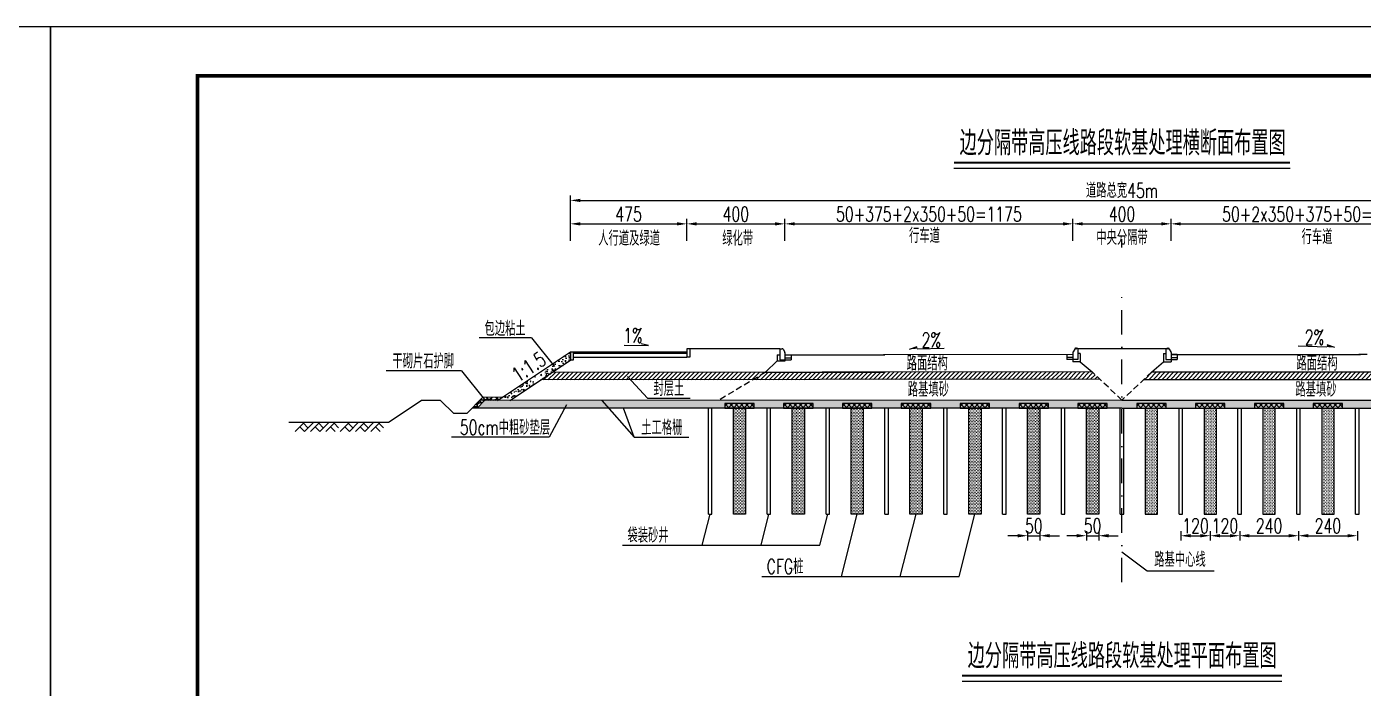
# Model space of a CAD drawing. Extents: x 216 to 3576, y 696 to 993.
# Drawn here: x 1891.2 to 2163.7, y 857.7 to 992.5 of the extents above; entities that cross this region are included whole.
import ezdxf
from ezdxf.enums import TextEntityAlignment as Align

# ---------------------------------------------------------------- set-up
doc = ezdxf.new("R2010")
doc.units = 0
doc.header["$LTSCALE"] = 5
doc.header["$PDMODE"] = 32
doc.header["$PDSIZE"] = 0.3
for name, pattern in [('DASHDOT', [1, 0.5, -0.25, 0, -0.25]), ('DASHED', [19.05, 12.7, -6.35]), ('HIDDEN', [0.375, 0.25, -0.125]), ('RICAD_LTYPE1', [0])]:
    doc.linetypes.add(name, pattern=pattern)
doc.layers.get('0').update_dxf_attribs({"linetype": 'CONTINUOUS'})
doc.layers.get('DEFPOINTS').update_dxf_attribs({"linetype": 'RICAD_LTYPE1'})
for name, color, linetype in [('2', 2, 'HIDDEN'), ('PP-COM', 7, 'CONTINUOUS'), ('YOLLOW', 2, 'CONTINUOUS'), ('图框', 7, 'CONTINUOUS'), ('尺寸标注', 4, 'CONTINUOUS'), ('文字', 7, 'CONTINUOUS'), ('次轮廓', 7, 'CONTINUOUS'), ('结构', 7, 'CONTINUOUS'), ('绿化', 3, 'CONTINUOUS'), ('道路结构', 7, 'CONTINUOUS')]:
    doc.layers.add(name, color=color, linetype=linetype)
doc.layers.add('标注', color=4, linetype='CONTINUOUS', lineweight=15)
doc.styles.get("Standard").update_dxf_attribs({"font": 'simplex1.shx', "width": 0.7, "bigfont": 'hztxt.shx'})
doc.dimstyles.new('比例1：200', dxfattribs={"dimtxt": 3, "dimasz": 2, "dimexe": 1, "dimexo": 1, "dimgap": 0.5, "dimtad": 1, "dimlfac": 20, "dimzin": 13, "dimdsep": 46, "dimtxsty": 'Standard', "dimcen": -0.09, "dimclrd": 256, "dimclre": 256, "dimclrt": 7, "dimaunit": 1, "dimadec": 0, "dimazin": 0, "dimtfac": 0.0005, "dimtix": 1, "dimtmove": 2, "dimatfit": 3, "dimfxl": 0, "dimtolj": 1, "dimtzin": 13, "dimarcsym": 0})
pattern_1 = [(0, (837.52273, 290.15606), (0.15625, 0.3125), [0, -0.3125])]
pattern_2 = [(0, (429.02226, 299.05916), (0.15625, 0.3125), [0, -0.3125])]

# ---------------------------------------------------------------- blocks, each defined once
blk = doc.blocks.new('cs2')
for p, q in [((4729.92, 1071.66), (4729.6, 1071.1)), ((4730.59, 1071.79), (4730.14, 1071.79)), ((4730.59, 1071.79), (4730.59, 1069.54)), ((4729.56, 1070.97), (4729.56, 1069.04)), ((4730.59, 1069.54), (4729.56, 1069.54))]:
    blk.add_line(p, q)
for centre, start, end in [((4730.14, 1071.54), 90, 150.42), ((4729.81, 1070.97), 150.42, 180)]:
    blk.add_arc(centre, 0.25, start, end)
blk.add_point((4730.18, 1071.79))
blk = doc.blocks.new('*D3')
at = {"layer": 'DEFPOINTS', "color": 0}
for p in [(2025.79, 952.34), (2002.04, 947.89), (2025.79, 947.89)]:
    blk.add_point(p, dxfattribs=at)
at = {"layer": '标注', "lineweight": -2}
for p, q in [((2002.04, 948.89), (2002.04, 953.34)), ((2004.04, 952.34), (2023.79, 952.34)), ((2025.79, 948.89), (2025.79, 953.34))]:
    blk.add_line(p, q, dxfattribs=at)
at = {"layer": '标注'}
for points in [[(2004.04, 952.67), (2004.04, 952.01), (2002.04, 952.34)], [(2023.79, 952.67), (2023.79, 952.01), (2025.79, 952.34)]]:
    blk.add_solid(points, dxfattribs=at)
at = {"layer": '标注', "color": 7, "insert": (2013.91, 954.34), "char_height": 3, "attachment_point": 5}
blk.add_mtext('\\A1;475', dxfattribs=at)
blk = doc.blocks.new('*D4')
at = {"layer": 'DEFPOINTS', "color": 0}
for p in [(2045.79, 952.34), (2025.79, 947.89), (2045.79, 947.89)]:
    blk.add_point(p, dxfattribs=at)
at = {"layer": '标注', "lineweight": -2}
for p, q in [((2025.79, 948.89), (2025.79, 953.34)), ((2027.79, 952.34), (2043.79, 952.34)), ((2045.79, 948.89), (2045.79, 953.34))]:
    blk.add_line(p, q, dxfattribs=at)
at = {"layer": '标注'}
for points in [[(2027.79, 952.67), (2027.79, 952.01), (2025.79, 952.34)], [(2043.79, 952.67), (2043.79, 952.01), (2045.79, 952.34)]]:
    blk.add_solid(points, dxfattribs=at)
at = {"layer": '标注', "color": 7, "insert": (2035.79, 954.34), "char_height": 3, "attachment_point": 5}
blk.add_mtext('\\A1;400', dxfattribs=at)
blk = doc.blocks.new('*D5')
at = {"layer": 'DEFPOINTS', "color": 0}
for p in [(2104.54, 952.34), (2045.79, 947.89), (2104.54, 947.89)]:
    blk.add_point(p, dxfattribs=at)
at = {"layer": '标注', "lineweight": -2}
for p, q in [((2045.79, 948.89), (2045.79, 953.34)), ((2047.79, 952.34), (2102.54, 952.34)), ((2104.54, 948.89), (2104.54, 953.34))]:
    blk.add_line(p, q, dxfattribs=at)
at = {"layer": '标注'}
for points in [[(2047.79, 952.67), (2047.79, 952.01), (2045.79, 952.34)], [(2102.54, 952.67), (2102.54, 952.01), (2104.54, 952.34)]]:
    blk.add_solid(points, dxfattribs=at)
at = {"layer": '标注', "color": 7, "insert": (2075.16, 954.34), "char_height": 3, "attachment_point": 5}
blk.add_mtext('\\A1;50+375+2x350+50=1175', dxfattribs=at)
blk = doc.blocks.new('*D6')
at = {"layer": 'DEFPOINTS', "color": 0}
for p in [(2124.54, 952.34), (2104.54, 947.89), (2124.54, 947.89)]:
    blk.add_point(p, dxfattribs=at)
at = {"layer": '标注', "lineweight": -2}
for p, q in [((2104.54, 948.89), (2104.54, 953.34)), ((2106.54, 952.34), (2122.54, 952.34)), ((2124.54, 948.89), (2124.54, 953.34))]:
    blk.add_line(p, q, dxfattribs=at)
at = {"layer": '标注'}
for points in [[(2106.54, 952.67), (2106.54, 952.01), (2104.54, 952.34)], [(2122.54, 952.67), (2122.54, 952.01), (2124.54, 952.34)]]:
    blk.add_solid(points, dxfattribs=at)
at = {"layer": '标注', "color": 7, "insert": (2114.54, 954.34), "char_height": 3, "attachment_point": 5}
blk.add_mtext('\\A1;400', dxfattribs=at)
blk = doc.blocks.new('*D7')
at = {"layer": 'DEFPOINTS', "color": 0}
for p in [(2183.29, 952.34), (2124.54, 947.89), (2183.29, 947.89)]:
    blk.add_point(p, dxfattribs=at)
at = {"layer": '标注', "lineweight": -2}
for p, q in [((2124.54, 948.89), (2124.54, 953.34)), ((2126.54, 952.34), (2181.29, 952.34)), ((2183.29, 948.89), (2183.29, 953.34))]:
    blk.add_line(p, q, dxfattribs=at)
at = {"layer": '标注'}
for points in [[(2126.54, 952.67), (2126.54, 952.01), (2124.54, 952.34)], [(2181.29, 952.67), (2181.29, 952.01), (2183.29, 952.34)]]:
    blk.add_solid(points, dxfattribs=at)
at = {"layer": '标注', "color": 7, "insert": (2153.91, 954.34), "char_height": 3, "attachment_point": 5}
blk.add_mtext('\\A1;50+2x350+375+50=1175', dxfattribs=at)
blk = doc.blocks.new('*D8')
at = {"layer": 'DEFPOINTS', "color": 0}
for p in [(2227.04, 957.12), (2002.04, 947.89), (2227.04, 947.89)]:
    blk.add_point(p, dxfattribs=at)
at = {"layer": '标注', "lineweight": -2}
for p, q in [((2002.04, 951.12), (2002.04, 958.12)), ((2004.04, 957.12), (2225.04, 957.12)), ((2227.04, 951.12), (2227.04, 958.12))]:
    blk.add_line(p, q, dxfattribs=at)
at = {"layer": '标注'}
for points in [[(2004.04, 957.45), (2004.04, 956.79), (2002.04, 957.12)], [(2225.04, 957.45), (2225.04, 956.79), (2227.04, 957.12)]]:
    blk.add_solid(points, dxfattribs=at)
at = {"layer": '标注', "color": 7, "insert": (2114.54, 959.12), "char_height": 3, "attachment_point": 5}
blk.add_mtext('\\A1;道路总宽45m', dxfattribs=at)
blk = doc.blocks.new('*D11')
at = {"layer": 'DEFPOINTS', "color": 0}
for p in [(2138.54, 890.67), (2150.54, 890.67), (2150.54, 888.75)]:
    blk.add_point(p, dxfattribs=at)
at = {"layer": '尺寸标注', "lineweight": -2}
for p, q in [((2138.54, 889.67), (2138.54, 887.75)), ((2140.54, 888.75), (2148.54, 888.75)), ((2150.54, 889.67), (2150.54, 887.75))]:
    blk.add_line(p, q, dxfattribs=at)
at = {"layer": '尺寸标注'}
for points in [[(2140.54, 889.09), (2140.54, 888.42), (2138.54, 888.75)], [(2148.54, 889.09), (2148.54, 888.42), (2150.54, 888.75)]]:
    blk.add_solid(points, dxfattribs=at)
at = {"layer": '尺寸标注', "color": 7, "insert": (2144.54, 890.75), "char_height": 3, "attachment_point": 5}
blk.add_mtext('\\A1;240', dxfattribs=at)
blk = doc.blocks.new('*D12')
at = {"layer": 'DEFPOINTS', "color": 0}
for p in [(2126.54, 890.67), (2132.54, 890.67), (2132.54, 888.75)]:
    blk.add_point(p, dxfattribs=at)
at = {"layer": '尺寸标注', "lineweight": -2}
for p, q in [((2126.54, 889.67), (2126.54, 887.75)), ((2128.54, 888.75), (2130.54, 888.75)), ((2132.54, 889.67), (2132.54, 887.75))]:
    blk.add_line(p, q, dxfattribs=at)
at = {"layer": '尺寸标注'}
for points in [[(2128.54, 889.09), (2128.54, 888.42), (2126.54, 888.75)], [(2130.54, 889.09), (2130.54, 888.42), (2132.54, 888.75)]]:
    blk.add_solid(points, dxfattribs=at)
at = {"layer": '尺寸标注', "color": 7, "insert": (2129.54, 890.75), "char_height": 3, "attachment_point": 5}
blk.add_mtext('\\A1;120', dxfattribs=at)
blk = doc.blocks.new('*D13')
at = {"layer": 'DEFPOINTS', "color": 0}
for p in [(2132.54, 890.67), (2138.54, 890.67), (2138.54, 888.75)]:
    blk.add_point(p, dxfattribs=at)
at = {"layer": '尺寸标注', "lineweight": -2}
for p, q in [((2132.54, 889.67), (2132.54, 887.75)), ((2134.54, 888.75), (2136.54, 888.75)), ((2138.54, 889.67), (2138.54, 887.75))]:
    blk.add_line(p, q, dxfattribs=at)
at = {"layer": '尺寸标注'}
for points in [[(2134.54, 889.09), (2134.54, 888.42), (2132.54, 888.75)], [(2136.54, 889.09), (2136.54, 888.42), (2138.54, 888.75)]]:
    blk.add_solid(points, dxfattribs=at)
at = {"layer": '尺寸标注', "color": 7, "insert": (2135.54, 890.75), "char_height": 3, "attachment_point": 5}
blk.add_mtext('\\A1;120', dxfattribs=at)
blk = doc.blocks.new('*D14')
at = {"layer": 'DEFPOINTS', "color": 0}
for p in [(2150.54, 890.67), (2162.54, 890.67), (2162.54, 888.75)]:
    blk.add_point(p, dxfattribs=at)
at = {"layer": '尺寸标注', "lineweight": -2}
for p, q in [((2150.54, 889.67), (2150.54, 887.75)), ((2152.54, 888.75), (2160.54, 888.75)), ((2162.54, 889.67), (2162.54, 887.75))]:
    blk.add_line(p, q, dxfattribs=at)
at = {"layer": '尺寸标注'}
for points in [[(2152.54, 889.09), (2152.54, 888.42), (2150.54, 888.75)], [(2160.54, 889.09), (2160.54, 888.42), (2162.54, 888.75)]]:
    blk.add_solid(points, dxfattribs=at)
at = {"layer": '尺寸标注', "color": 7, "insert": (2156.54, 890.75), "char_height": 3, "attachment_point": 5}
blk.add_mtext('\\A1;240', dxfattribs=at)
blk = doc.blocks.new('series')
at = {"width": 0.75}
for tag, height, p in [('页码', 4, (-35, -19)), ('图名', 5, (-220, -282)), ('图号', 5, (-20, -282))]:
    blk.add_attdef(tag, text='', height=height, dxfattribs=at).set_placement(p, align=Align.MIDDLE_CENTER)
blk = doc.blocks.new('*D116')
at = {"layer": 'DEFPOINTS', "color": 0}
for p in [(2095.29, 890.67), (2097.79, 890.67), (2097.79, 888.75)]:
    blk.add_point(p, dxfattribs=at)
at = {"layer": '尺寸标注', "lineweight": -2}
for p, q in [((2093.29, 888.75), (2091.29, 888.75)), ((2095.29, 889.67), (2095.29, 887.75)), ((2095.29, 888.75), (2097.79, 888.75)), ((2097.79, 889.67), (2097.79, 887.75)), ((2099.79, 888.75), (2101.79, 888.75))]:
    blk.add_line(p, q, dxfattribs=at)
at = {"layer": '尺寸标注'}
for points in [[(2093.29, 889.09), (2093.29, 888.42), (2095.29, 888.75)], [(2099.79, 889.09), (2099.79, 888.42), (2097.79, 888.75)]]:
    blk.add_solid(points, dxfattribs=at)
at = {"layer": '尺寸标注', "color": 7, "insert": (2096.54, 890.75), "char_height": 3, "attachment_point": 5}
blk.add_mtext('\\A1;50', dxfattribs=at)
blk = doc.blocks.new('*D117')
at = {"layer": 'DEFPOINTS', "color": 0}
for p in [(2107.29, 890.67), (2109.79, 890.67), (2109.79, 888.75)]:
    blk.add_point(p, dxfattribs=at)
at = {"layer": '尺寸标注', "lineweight": -2}
for p, q in [((2105.29, 888.75), (2103.29, 888.75)), ((2107.29, 889.67), (2107.29, 887.75)), ((2107.29, 888.75), (2109.79, 888.75)), ((2109.79, 889.67), (2109.79, 887.75)), ((2111.79, 888.75), (2113.79, 888.75))]:
    blk.add_line(p, q, dxfattribs=at)
at = {"layer": '尺寸标注'}
for points in [[(2105.29, 889.09), (2105.29, 888.42), (2107.29, 888.75)], [(2111.79, 889.09), (2111.79, 888.42), (2109.79, 888.75)]]:
    blk.add_solid(points, dxfattribs=at)
at = {"layer": '尺寸标注', "color": 7, "insert": (2108.54, 890.75), "char_height": 3, "attachment_point": 5}
blk.add_mtext('\\A1;50', dxfattribs=at)
blk = doc.blocks.new('123')
at = {"color": 7}
blk.add_lwpolyline([(635.99, 695.53), (635.99, 992.53), (215.99, 992.53), (215.99, 695.53)], close=True, dxfattribs=at)

msp = doc.modelspace()

# ---------------------------------------------------------------- hatches: boundary and pattern name
at = {"layer": 'YOLLOW'}
h = msp.add_hatch(dxfattribs=at)
h.set_pattern_fill('AR-CONC', color=256, scale=0.25, style=0)
h.set_pattern_definition([(50, (1265.0176, 290.156), (1.7931505, -0.1568803), [0.1875, -2.0625]), (355, (1265.0176, 290.156), (-0.3468783, 1.8804803), [0.15, -1.65]), (100.4514, (1265.167, 290.143), (1.4462735, 1.723599), [0.1593505, -1.7528553]), (46.1842, (1265.0176, 290.656), (2.6681026, -0.4137975), [0.28125, -3.09375]), (96.6356, (1265.24, 290.6216), (2.336657, 2.435295), [0.239026, -2.6292825]), (351.1842, (1265.0176, 290.656), (2.336655, 2.4352965), [0.225, -2.475]), (21, (1265.2676, 290.531), (1.4922676, -1.0065472), [0.1875, -2.0625]), (326, (1265.2676, 290.531), (0.6082883, 1.812875), [0.15, -1.65]), (71.4514, (1265.392, 290.4472), (2.1005566, 0.8063262), [0.1593505, -1.7528553]), (37.5, (1265.01765, 290.15606), (0.03039964, 0.83223463), [0, -1.63, 0, -1.675, 0, -1.65625]), (7.5, (1265.01765, 290.1561), (0.65767384, 0.9860293), [0, -0.955, 0, -1.5925, 0, -0.63125]), (327.5, (1264.46015, 290.15606), (1.3345561, -0.0563872), [0, -0.625, 0, -1.95, 0, -2.5875]), (317.5, (1264.2101, 290.156), (1.4579654, 0.2502625), [0, -0.8125, 0, -1.295, 0, -1.8375])])
h.paths.add_polyline_path([(2002.03698, 926.25263), (1987.09685, 916.29255), (1989.70422, 916.29485), (2002.03698, 924.51669)])
h = msp.add_hatch(dxfattribs=at)
h.set_pattern_fill('ANSI31', color=256, scale=5, style=0)
h.set_pattern_definition([(45, (1257.52273, 290.15606), (-0.44194174, 0.44194174), [])])
h.paths.add_polyline_path([(1998.27554, 922.00906), (1996.02156, 920.50641), (2110.04509, 920.64055), (2108.45632, 922.13868)])
h = msp.add_hatch(dxfattribs=at)
h.set_pattern_fill('ANSI31', color=256, scale=5, style=0)
h.set_pattern_definition([(45, (429.02226, 299.05916), (-0.44194174, 0.44194174), [])])
h.paths.add_polyline_path([(2120.6156, 922.134), (2119.02521, 920.634), (2232.86101, 920.634), (2230.61101, 922.134)])
h = msp.add_hatch(dxfattribs=at)
h.set_pattern_fill('GRAVEL', color=256, scale=2, style=0)
h.set_pattern_definition([(228.0128, (1266.45765, 292.15606), (-15.999996464, -18.000002683), [0.269072, -26.638176]), (184.9697, (1266.27765, 291.95606), (24.000002103, 1.999982614), [0.461736, -45.71185]), (132.5104, (1265.81765, 291.91606), (19.999981437, -22.000017348), [0.325576, -32.232064]), (267.2737, (1265.03765, 291.41606), (1.999992035, 40.00000059), [0.420476, -41.627116]), (292.8337, (1265.01765, 290.99606), (-10.000019811, 23.999992824), [0.41231, -40.818746]), (357.2737, (1265.17765, 290.61606), (-40.00000059, 1.999992035), [0.420476, -41.627116]), (37.6942, (1265.59765, 290.59606), (-26.000014691, -19.9999808103), [0.556058, -55.049698]), (72.2553, (1266.03765, 290.93606), (14.0000215254, 43.9999924625), [0.524976, -51.972642]), (121.4296, (1266.19765, 291.43606), (-16.000016468, 25.999990073), [0.4219, -41.768146]), (175.2364, (1265.97765, 291.79606), (22.000001893, -1.999983065), [0.481664, -23.601526]), (222.3974, (1265.49765, 291.836057), (-24.000014702, -21.999984164), [0.622896, -61.66675]), (138.8141, (1267.01765, 291.39606), (-14.000005894, 11.999994627), [0.212602, -21.047688]), (171.4692, (1266.85765, 291.53606), (25.99999657, -4.00001582), [0.404474, -40.043022]), (225, (1266.4576, 291.596), (-2e-16, -2.0000006), [0.282842, -2.545584]), (203.1986, (1266.31765, 291.83606), (9.99999946, 4.00000265), [0.152316, -15.07923]), (291.8014, (1266.17765, 291.77606), (-1.99999982, 6.00000055), [0.215406, -10.554924]), (30.9638, (1266.25765, 291.57606), (5.99999604, 4.00000497), [0.349858, -11.312046]), (161.5651, (1266.55765, 291.75606), (4.00000087, -1.9999968), [0.252982, -6.071574]), (16.3895, (1265.01765, 291.77606), (20.000004397, 5.99998542), [0.3544, -35.08569]), (70.3462, (1265.35765, 291.87606), (-7.999990495, -22.000004271), [0.297322, -29.434816]), (293.1986, (1266.55765, 292.15606), (-4.00000265, 9.99999946), [0.30463, -14.926916]), (343.6105, (1266.67765, 291.87606), (-20.000004397, 5.99998542), [0.3544, -35.08569]), (339.444, (1265.01765, 290.53606), (-10.00000369, 3.99999199), [0.34176, -16.746248]), (294.7751, (1265.33765, 290.41606), (-9.999984378, 22.000006844), [0.286356, -28.349286]), (66.8014, (1266.57765, 290.15606), (4.00000265, 9.99999946), [0.30463, -14.926916]), (17.354, (1266.69765, 290.43606), (-26.000004038, -7.999989005), [0.335262, -33.190848]), (69.444, (1265.59765, 290.15606), (-3.99999199, -10.00000369), [0.17088, -16.917128]), (101.3099, (1266.45765, 290.15606), (-1.99999526, 8.0000015), [0.10198, -10.096058]), (165.9638, (1266.43765, 290.25606), (6.0000011, -1.99999611), [0.41231, -7.8339]), (186.009, (1266.03765, 290.35606), (19.999999502, 1.999998635), [0.3821, -37.827846]), (303.6901, (1266.25765, 291.39606), (-2.00000267, 3.9999991), [0.288444, -6.922658]), (353.1572, (1266.41765, 291.15606), (33.999998731, -4.000015996), [0.503588, -49.855126]), (60.9454, (1266.91765, 291.09606), (-8.000000054, -14.00000077), [0.205912, -20.385348]), (90, (1267.0176, 291.276), (-2, 2), [0.12, -1.88]), (120.2564, (1265.99765, 290.41606), (7.999989774, -14.000004912), [0.277848, -27.50704]), (48.0128, (1265.85765, 290.65606), (15.999996464, 18.000002683), [0.538144, -26.369104]), (0, (1266.2176, 291.056), (2, 2), [0.52, -1.48]), (325.3048, (1266.73765, 291.05606), (-19.999988518, 14.00001722), [0.316228, -31.306548]), (254.0546, (1266.99765, 290.87606), (-1.99999978, -8.00000025), [0.291204, -14.269016]), (207.646, (1266.91765, 290.59606), (-37.999991614, -20.000015426), [0.47413, -46.938948]), (175.4261, (1266.49765, 290.37606), (-26.0000011166, 1.999989602), [0.501598, -49.658148])])
h.paths.add_polyline_path([(1981.99412, 914.77074), (1983.01901, 914.77074), (1984.53857, 916.29029), (1987.09685, 916.29255), (1988.19781, 917.02652), (1984.14836, 916.92496)])
h = msp.add_hatch(dxfattribs=at)
h.set_pattern_fill('AR-SAND', color=256, style=0)
h.set_pattern_definition([(37.5, (837.5227, 290.156), (-0.0629934, 1.9268238), [0, -1.52, 0, -1.7, 0, -1.625]), (7.5, (837.5227, 290.156), (1.7697767, 2.822146), [0, -0.82, 0, -1.37, 0, -0.525]), (327.5, (836.2927, 290.156), (3.1141419, 0.005659), [0, -0.5, 0, -1.8, 0, -2.35]), (317.5, (836.2927, 290.156), (3.0061266, 0.8776756), [0, -0.25, 0, -1.18, 0, -1.35])])
h.paths.add_polyline_path([(1984.53857, 916.29029), (1983.01901, 914.77074), (2114.53698, 914.77074), (2114.5327, 916.40491)])
h = msp.add_hatch(dxfattribs=at)
h.set_pattern_fill('AR-SAND', color=256, style=0)
h.set_pattern_definition([(37.5, (429.0223, 299.0592), (-0.0629934, 1.9268238), [0, -1.52, 0, -1.7, 0, -1.625]), (7.5, (429.0223, 299.0592), (1.7697767, 2.822146), [0, -0.82, 0, -1.37, 0, -0.525]), (327.5, (427.7923, 299.0592), (3.1141419, 0.005659), [0, -0.5, 0, -1.8, 0, -2.35]), (317.5, (427.7923, 299.0592), (3.0061266, 0.8776756), [0, -0.25, 0, -1.18, 0, -1.35])])
edge = h.paths.add_edge_path()
edge.add_line((2114.53698, 916.40087), (2114.53698, 914.77074))
edge.add_line((2114.53698, 914.77074), (2246.05477, 914.77074))
edge.add_line((2246.05477, 914.77074), (2244.53522, 916.29029))
edge.add_line((2244.53522, 916.29029), (2114.5327, 916.40491))
at = {"layer": '尺寸标注'}
h = msp.add_hatch(dxfattribs=at)
h.set_pattern_fill('ANSI37', color=8, scale=6, style=0)
h.set_pattern_definition([(45, (813.5227, 290.15606), (-0.5303301, 0.5303301), []), (135, (813.5227, 290.15606), (-0.5303301, -0.5303301), [])])
h.paths.add_polyline_path([(2033.53698, 914.77074), (2039.53698, 914.77074), (2039.53557, 915.70674), (2033.53698, 915.70674)])
h = msp.add_hatch(dxfattribs=at)
h.set_pattern_fill('ANSI37', color=8, scale=6, style=0)
h.set_pattern_definition([(45, (825.5227, 290.15606), (-0.5303301, 0.5303301), []), (135, (825.5227, 290.15606), (-0.5303301, -0.5303301), [])])
h.paths.add_polyline_path([(2045.53698, 914.77074), (2051.53698, 914.77074), (2051.53557, 915.70674), (2045.53698, 915.70674)])
h = msp.add_hatch(dxfattribs=at)
h.set_pattern_fill('ANSI37', color=8, scale=6, style=0)
h.set_pattern_definition([(45, (837.5227, 290.15606), (-0.5303301, 0.5303301), []), (135, (837.5227, 290.15606), (-0.5303301, -0.5303301), [])])
h.paths.add_polyline_path([(2057.53698, 914.77074), (2063.53698, 914.77074), (2063.53615, 915.70674), (2057.53698, 915.70674)])
h = msp.add_hatch(dxfattribs=at)
h.set_pattern_fill('ANSI37', color=8, scale=6, style=0)
h.set_pattern_definition([(45, (849.5227, 290.15606), (-0.5303301, 0.5303301), []), (135, (849.5227, 290.15606), (-0.5303301, -0.5303301), [])])
h.paths.add_polyline_path([(2069.53698, 914.77074), (2075.53698, 914.77074), (2075.53557, 915.70674), (2069.53698, 915.70674)])
h = msp.add_hatch(dxfattribs=at)
h.set_pattern_fill('ANSI37', color=8, scale=6, style=0)
h.set_pattern_definition([(45, (861.5227, 290.15606), (-0.5303301, 0.5303301), []), (135, (861.5227, 290.15606), (-0.5303301, -0.5303301), [])])
h.paths.add_polyline_path([(2081.53698, 914.77074), (2087.53698, 914.77074), (2087.53615, 915.70674), (2081.53698, 915.70674)])
h = msp.add_hatch(dxfattribs=at)
h.set_pattern_fill('ANSI37', color=8, scale=6, style=0)
h.set_pattern_definition([(45, (873.5227, 290.15606), (-0.5303301, 0.5303301), []), (135, (873.5227, 290.15606), (-0.5303301, -0.5303301), [])])
h.paths.add_polyline_path([(2093.53698, 914.77074), (2099.53698, 914.77074), (2099.53615, 915.70674), (2093.53698, 915.70674)])
h = msp.add_hatch(dxfattribs=at)
h.set_pattern_fill('ANSI37', color=8, scale=6, style=0)
h.set_pattern_definition([(45, (885.5227, 290.15606), (-0.5303301, 0.5303301), []), (135, (885.5227, 290.15606), (-0.5303301, -0.5303301), [])])
h.paths.add_polyline_path([(2105.53698, 914.77074), (2111.53698, 914.77074), (2111.53615, 915.70674), (2105.53698, 915.70674)])
h = msp.add_hatch(dxfattribs=at)
h.set_pattern_fill('ANSI37', color=8, scale=6, style=0)
h.set_pattern_definition([(45, (897.5227, 290.15606), (-0.5303301, 0.5303301), []), (135, (897.5227, 290.15606), (-0.5303301, -0.5303301), [])])
h.paths.add_polyline_path([(2117.53698, 914.77074), (2123.53698, 914.77074), (2123.53557, 915.70674), (2117.53698, 915.70674)])
h = msp.add_hatch(dxfattribs=at)
h.set_pattern_fill('ANSI37', color=8, scale=6, style=0)
h.set_pattern_definition([(45, (909.5227, 290.15606), (-0.5303301, 0.5303301), []), (135, (909.5227, 290.15606), (-0.5303301, -0.5303301), [])])
h.paths.add_polyline_path([(2129.53698, 914.77074), (2135.53698, 914.77074), (2135.53557, 915.70674), (2129.53698, 915.70674)])
h = msp.add_hatch(dxfattribs=at)
h.set_pattern_fill('ANSI37', color=8, scale=6, style=0)
h.set_pattern_definition([(45, (921.5227, 290.15606), (-0.5303301, 0.5303301), []), (135, (921.5227, 290.15606), (-0.5303301, -0.5303301), [])])
h.paths.add_polyline_path([(2141.53698, 914.77074), (2147.53698, 914.77074), (2147.53615, 915.70674), (2141.53698, 915.70674)])
h = msp.add_hatch(dxfattribs=at)
h.set_pattern_fill('ANSI37', color=8, scale=6, style=0)
h.set_pattern_definition([(45, (933.5227, 290.15606), (-0.5303301, 0.5303301), []), (135, (933.5227, 290.15606), (-0.5303301, -0.5303301), [])])
h.paths.add_polyline_path([(2153.53698, 914.77074), (2159.53698, 914.77074), (2159.53557, 915.70674), (2153.53698, 915.70674)])
at = {"layer": '次轮廓'}
h = msp.add_hatch(dxfattribs=at)
h.set_pattern_fill('DOTS', color=256, scale=5, style=0)
h.set_pattern_definition(pattern_1)
h.paths.add_polyline_path([(2037.78698, 914.77074), (2037.78698, 893.17074), (2035.28698, 893.17074), (2035.28698, 914.77074)])
h = msp.add_hatch(dxfattribs=at)
h.set_pattern_fill('DOTS', color=256, scale=5, style=0)
h.set_pattern_definition(pattern_1)
h.paths.add_polyline_path([(2049.78698, 914.77074), (2049.78698, 893.17074), (2047.28698, 893.17074), (2047.28698, 914.77074)])
h = msp.add_hatch(dxfattribs=at)
h.set_pattern_fill('DOTS', color=256, scale=5, style=0)
h.set_pattern_definition(pattern_1)
h.paths.add_polyline_path([(2061.78698, 914.77074), (2061.78698, 893.17074), (2059.28698, 893.17074), (2059.28698, 914.77074)])
h = msp.add_hatch(dxfattribs=at)
h.set_pattern_fill('DOTS', color=256, scale=5, style=0)
h.set_pattern_definition(pattern_1)
h.paths.add_polyline_path([(2073.78698, 914.77074), (2073.78698, 893.17074), (2071.28698, 893.17074), (2071.28698, 914.77074)])
h = msp.add_hatch(dxfattribs=at)
h.set_pattern_fill('DOTS', color=256, scale=5, style=0)
h.set_pattern_definition(pattern_1)
h.paths.add_polyline_path([(2085.78698, 914.77074), (2085.78698, 893.17074), (2083.28698, 893.17074), (2083.28698, 914.77074)])
h = msp.add_hatch(dxfattribs=at)
h.set_pattern_fill('DOTS', color=256, scale=5, style=0)
h.set_pattern_definition(pattern_1)
h.paths.add_polyline_path([(2097.78698, 914.77074), (2097.78698, 893.17074), (2095.28698, 893.17074), (2095.28698, 914.77074)])
h = msp.add_hatch(dxfattribs=at)
h.set_pattern_fill('DOTS', color=256, scale=5, style=0)
h.set_pattern_definition(pattern_1)
h.paths.add_polyline_path([(2109.78698, 914.77074), (2109.78698, 893.17074), (2107.28698, 893.17074), (2107.28698, 914.77074)])
h = msp.add_hatch(dxfattribs=at)
h.set_pattern_fill('DOTS', color=256, scale=5, style=0)
h.set_pattern_definition(pattern_2)
h.paths.add_polyline_path([(2119.28698, 914.77074), (2119.28698, 893.17074), (2121.78698, 893.17074), (2121.78698, 914.77074)])
h = msp.add_hatch(dxfattribs=at)
h.set_pattern_fill('DOTS', color=256, scale=5, style=0)
h.set_pattern_definition(pattern_2)
h.paths.add_polyline_path([(2131.28698, 914.77074), (2131.28698, 893.17074), (2133.78698, 893.17074), (2133.78698, 914.77074)])
h = msp.add_hatch(dxfattribs=at)
h.set_pattern_fill('DOTS', color=256, scale=5, style=0)
h.set_pattern_definition(pattern_2)
h.paths.add_polyline_path([(2143.28698, 914.77074), (2143.28698, 893.17074), (2145.78698, 893.17074), (2145.78698, 914.77074)])
h = msp.add_hatch(dxfattribs=at)
h.set_pattern_fill('DOTS', color=256, scale=5, style=0)
h.set_pattern_definition(pattern_2)
h.paths.add_polyline_path([(2155.28698, 914.77074), (2155.28698, 893.17074), (2157.78698, 893.17074), (2157.78698, 914.77074)])

# ---------------------------------------------------------------- linework, layer by layer
for p, q in [((2080.25932, 963.71486), (2148.81463, 963.71486)), ((2044.7642, 926.88858), (2044.7642, 924.63858)), ((2044.7642, 926.88858), (2045.2157, 926.88858)), ((1987.1824, 916.34958), (2002.03698, 926.25263)), ((1989.70422, 916.29485), (2002.03698, 924.51669)), ((2002.03698, 926.25263), (2025.78698, 926.25263)), ((2002.63698, 925.95263), (2025.78698, 925.95263)), ((2002.63698, 925.15263), (2025.78698, 925.15263)), ((2041.8238, 922.08858), (2044.24517, 924.38858)), ((2044.24517, 925.63858), (2044.7642, 925.63858)), ((2044.24517, 925.63858), (2044.7642, 925.63858)), ((2044.24517, 925.63858), (2044.24517, 924.38858)), ((2044.24517, 924.38858), (2045.78698, 924.38858)), ((2044.7642, 924.63858), (2045.78698, 924.63858)), ((2045.43312, 926.76199), (2045.75439, 926.19598)), ((2045.78698, 926.07257), (2045.78698, 924.38858)), ((2045.78698, 925.63858), (2064.53698, 925.63858)), ((2045.78698, 925.63858), (2045.78698, 924.38858)), ((2045.78698, 925.63858), (2045.78698, 924.33858)), ((2045.78698, 925.03858), (2047.03698, 925.03858)), ((2045.78698, 924.63858), (2047.03698, 924.63858)), ((2045.79087, 924.60882), (2045.79087, 924.60882)), ((2047.03698, 925.63858), (2047.03698, 925.03858)), ((2047.03698, 925.43858), (2047.03698, 925.23858)), ((2047.03698, 925.23858), (2047.03698, 924.63858)), ((2064.53698, 925.63858), (2066.19774, 925.63858)), ((2104.53698, 925.68808), (2065.8682, 925.63858)), ((2103.28698, 925.68808), (2103.28698, 925.08808)), ((2103.28698, 925.48808), (2103.28698, 925.28808)), ((2103.28698, 925.28808), (2103.28698, 924.73808)), ((2103.28698, 925.18808), (2103.28698, 924.88808)), ((2104.53698, 925.08808), (2103.28698, 925.08808)), ((2103.28698, 925.08808), (2103.28698, 924.68808)), ((2103.28698, 924.88808), (2103.28698, 924.68808)), ((2104.53698, 924.68808), (2103.28698, 924.68808)), ((2104.53698, 925.68808), (2104.53698, 924.38808)), ((2106.03698, 924.18808), (2104.53698, 924.18808)), ((2106.03698, 925.93808), (2105.55975, 925.93808)), ((2106.03698, 925.93808), (2106.03698, 924.18808)), ((2106.03698, 924.18808), (2108.45632, 922.13868)), ((2120.6156, 922.134), (2123.03698, 924.18808)), ((2123.03698, 925.93808), (2123.5142, 925.93808)), ((2123.03698, 925.93808), (2123.03698, 924.18808)), ((2123.03698, 924.18808), (2124.53698, 924.18808)), ((2124.53698, 925.68808), (2124.53698, 924.38808)), ((2125.78698, 925.68808), (2124.53698, 925.68808)), ((2124.53698, 925.684), (2163.20575, 925.684)), ((2124.53698, 925.08808), (2125.78698, 925.08808)), ((2124.53698, 924.68808), (2125.78698, 924.68808)), ((2125.78698, 925.68808), (2125.78698, 925.53808)), ((2125.78698, 925.68808), (2125.78698, 925.48808)), ((2125.78698, 925.68808), (2125.78698, 925.08808)), ((2125.78698, 925.48808), (2125.78698, 925.28808)), ((2125.78698, 925.28808), (2125.78698, 924.73808)), ((2125.78698, 925.18808), (2125.78698, 924.88808)), ((2125.78698, 925.08808), (2125.78698, 924.68808)), ((2125.78698, 924.88808), (2125.78698, 924.68808)), ((2164.53698, 925.684), (2162.87621, 925.684)), ((2108.45632, 922.13868), (1998.27554, 922.00906)), ((2041.8238, 922.08858), (2066.19774, 922.08858)), ((2120.6156, 922.134), (2163.2073, 922.134)), ((2120.6156, 922.134), (2230.61101, 922.134)), ((2110.04509, 920.64055), (1996.02156, 920.50641)), ((2119.02521, 920.634), (2232.86101, 920.634)), ((1964.91588, 911.90319), (1971.58548, 916.34958)), ((1975.58548, 916.34958), (1971.58548, 916.34958)), ((1978.24798, 913.68708), (1975.58548, 916.34958)), ((1980.91048, 913.68708), (1978.24798, 913.68708)), ((1944.65323, 911.90319), (1964.91588, 911.90319)), ((2081.91773, 859.12602), (2147.15622, 859.12602))]:
    msp.add_line(p, q)
at = {"linetype": 'Continuous'}
for p, q in [((2045.78698, 925.03858), (2045.78698, 925.03858)), ((2045.78698, 924.53858), (2045.78698, 924.53858)), ((2124.53698, 925.68808), (2124.53698, 925.68808)), ((2124.53698, 925.08808), (2124.53698, 925.08808)), ((2124.53698, 924.58808), (2124.53698, 924.58808))]:
    msp.add_line(p, q, dxfattribs=at)
at = {"color": 2}
for p, q in [((2008.4779, 916.3114), (2015.0787, 908.8647)), ((2001.21729, 915.42714), (1997.7179, 908.8647)), ((2015.0787, 908.8647), (2012.86682, 914.77074)), ((1997.7179, 908.8647), (1977.79344, 908.8647)), ((2015.0787, 908.8647), (2026.18667, 908.8647)), ((2028.92739, 886.80372), (2030.53698, 893.17074)), ((2040.92739, 886.80372), (2042.53698, 893.17074)), ((2052.92739, 886.80372), (2054.53698, 893.17074)), ((2057.3178, 880.43669), (2060.53698, 893.17074)), ((2069.3178, 880.43669), (2072.53698, 893.17074)), ((2081.3178, 880.43669), (2084.53698, 893.17074)), ((2012.67707, 886.80372), (2052.92739, 886.80372)), ((2041.0904, 880.43669), (2081.3178, 880.43669))]:
    msp.add_line(p, q, dxfattribs=at)
at = {"const_width": 0.4}
for points in [[(2080.25932, 964.78925), (2148.81463, 964.78925)], [(2081.91773, 860.2004), (2147.15622, 860.2004)]]:
    msp.add_lwpolyline(points, dxfattribs=at)
at = {"color": 7}
msp.add_lwpolyline([(2013.00391, 927.61315), (2017.96912, 927.51385), (2016.45333, 927.90305)], dxfattribs=at)
at = {"linetype": 'DASHED', "ltscale": 0.02}
for points in [[(2041.8238, 922.08858), (2032.19611, 916.33231)], [(2114.53698, 916.40087), (2108.45632, 922.13868)], [(2120.6156, 922.134), (2114.53698, 916.40087)]]:
    msp.add_lwpolyline(points, dxfattribs=at)
msp.add_lwpolyline([(1988.19781, 917.02652), (1984.14836, 916.92496), (1980.91048, 913.68708)])
for centre, start, end in [((2045.2157, 926.63858), 29.5799619, 90), ((2045.53698, 926.07257), 0, 29.5799619)]:
    msp.add_arc(centre, 0.25, start, end)
at = {"layer": '2', "linetype": 'DASHDOT', "ltscale": 2}
msp.add_line((2114.53698, 879.27306), (2114.53698, 938.61095), dxfattribs=at)
at = {"layer": 'YOLLOW'}
for p, q in [((1994.08944, 929.07548), (1983.41252, 929.07548)), ((1994.08944, 929.07548), (1998.81408, 923.27567)), ((1979.80406, 922.35348), (1964.44825, 922.35348)), ((1979.80406, 922.35348), (1984.52869, 916.55367)), ((2017.77567, 916.82935), (2013.71664, 921.24122)), ((2017.77567, 916.82935), (2026.44226, 916.82935)), ((1947.81678, 911.90319), (1945.94178, 910.02819)), ((1947.81678, 910.02819), (1946.87928, 910.96569)), ((1948.52389, 910.73529), (1947.58639, 911.67279)), ((1949.69178, 911.90319), (1947.81678, 910.02819)), ((1950.94178, 911.90319), (1949.06678, 910.02819)), ((1950.94178, 910.02819), (1950.00428, 910.96569)), ((1951.64889, 910.73529), (1950.71139, 911.67279)), ((1952.81678, 911.90319), (1950.94178, 910.02819)), ((1954.06678, 911.90319), (1952.19178, 910.02819)), ((1954.06678, 910.02819), (1953.12928, 910.96569)), ((1954.77389, 910.73529), (1953.83639, 911.67279)), ((1956.97307, 911.90319), (1955.09807, 910.02819)), ((1956.97307, 910.02819), (1956.03557, 910.96569)), ((1957.68018, 910.73529), (1956.74268, 911.67279)), ((1958.84807, 911.90319), (1956.97307, 910.02819)), ((1960.09807, 911.90319), (1958.22307, 910.02819)), ((1960.09807, 910.02819), (1959.16057, 910.96569)), ((1960.80518, 910.73529), (1959.86768, 911.67279)), ((1961.97307, 911.90319), (1960.09807, 910.02819)), ((1963.22307, 911.90319), (1961.34807, 910.02819)), ((1963.22307, 910.02819), (1962.28557, 910.96569)), ((1963.93018, 910.73529), (1962.99268, 911.67279))]:
    msp.add_line(p, q, dxfattribs=at)
at = {"layer": '图框', "const_width": 0.7}
msp.add_lwpolyline([(2305.99162, 982.52876), (1925.99162, 982.52876), (1925.99162, 705.52876), (2305.99162, 705.52876), (2305.99162, 982.52876)], dxfattribs=at)
at = {"layer": '尺寸标注', "color": 2}
for p in [(2114.53698, 947.50915), (2114.53698, 949.02128)]:
    msp.add_line(p, (2114.53698, 949.2429), dxfattribs=at)
at = {"layer": '尺寸标注', "color": 1}
for p, q in [((1984.53857, 916.29029), (1983.01901, 914.77074)), ((2114.53698, 916.40491), (1984.53857, 916.29029)), ((2114.53698, 916.40491), (2244.53522, 916.29029)), ((2114.53698, 914.77074), (1981.99414, 914.77074)), ((2114.53698, 914.77074), (2247.07981, 914.77074))]:
    msp.add_line(p, q, dxfattribs=at)
at = {"layer": '尺寸标注'}
for points in [[(2033.53698, 914.77074), (2039.53698, 914.77074), (2039.53557, 915.70674), (2033.53698, 915.70674), (2033.53698, 914.77074)], [(2045.53698, 914.77074), (2051.53698, 914.77074), (2051.53557, 915.70674), (2045.53698, 915.70674), (2045.53698, 914.77074)], [(2057.53698, 914.77074), (2063.53698, 914.77074), (2063.53615, 915.70674), (2057.53698, 915.70674), (2057.53698, 914.77074)], [(2069.53698, 914.77074), (2075.53698, 914.77074), (2075.53557, 915.70674), (2069.53698, 915.70674), (2069.53698, 914.77074)], [(2081.53698, 914.77074), (2087.53698, 914.77074), (2087.53615, 915.70674), (2081.53698, 915.70674), (2081.53698, 914.77074)], [(2093.53698, 914.77074), (2099.53698, 914.77074), (2099.53615, 915.70674), (2093.53698, 915.70674), (2093.53698, 914.77074)], [(2105.53698, 914.77074), (2111.53698, 914.77074), (2111.53615, 915.70674), (2105.53698, 915.70674), (2105.53698, 914.77074)], [(2117.53698, 914.77074), (2123.53698, 914.77074), (2123.53557, 915.70674), (2117.53698, 915.70674), (2117.53698, 914.77074)], [(2129.53698, 914.77074), (2135.53698, 914.77074), (2135.53557, 915.70674), (2129.53698, 915.70674), (2129.53698, 914.77074)], [(2141.53698, 914.77074), (2147.53698, 914.77074), (2147.53615, 915.70674), (2141.53698, 915.70674), (2141.53698, 914.77074)], [(2153.53698, 914.77074), (2159.53698, 914.77074), (2159.53557, 915.70674), (2153.53698, 915.70674), (2153.53698, 914.77074)]]:
    msp.add_lwpolyline(points, dxfattribs=at)
at = {"layer": '文字', "ltscale": 10}
for p, q in [((2071.19442, 926.81798, -0.05458), (2072.78796, 927.31337, -0.05458)), ((2072.79548, 926.87017, -0.05458), (2078.24945, 926.96646, -0.05458)), ((2156.34561, 927.20708), (2150.43767, 927.39966)), ((2157.94668, 927.15489), (2156.35313, 927.65027))]:
    msp.add_line(p, q, dxfattribs=at)
at = {"layer": '文字', "color": 2}
for p, q in [((2119.66019, 881.51361), (2114.53698, 885.37045)), ((2133.33453, 881.51361), (2119.66019, 881.51361))]:
    msp.add_line(p, q, dxfattribs=at)
at = {"layer": '文字', "ltscale": 10}
for points in [[(2071.19442, 926.81798, -0.05458), (2072.78796, 927.31337, -0.05458), (2072.79548, 926.87017, -0.05458)], [(2157.94668, 927.15489), (2156.35313, 927.65027), (2156.34561, 927.20708)]]:
    msp.add_solid(points, dxfattribs=at)
at = {"layer": '次轮廓'}
for p, q in [((2030.18698, 893.17074), (2030.18698, 914.77074)), ((2030.88698, 893.17074), (2030.88698, 914.77074)), ((2042.18698, 893.17074), (2042.18698, 914.77074)), ((2042.88698, 893.17074), (2042.88698, 914.77074)), ((2054.18698, 893.17074), (2054.18698, 914.77074)), ((2054.88698, 893.17074), (2054.88698, 914.77074)), ((2066.18698, 893.17074), (2066.18698, 914.77074)), ((2066.88698, 893.17074), (2066.88698, 914.77074)), ((2078.18698, 893.17074), (2078.18698, 914.77074)), ((2078.88698, 893.17074), (2078.88698, 914.77074)), ((2090.18698, 893.17074), (2090.18698, 914.77074)), ((2090.88698, 893.17074), (2090.88698, 914.77074)), ((2102.18698, 893.17074), (2102.18698, 914.77074)), ((2102.88698, 893.17074), (2102.88698, 914.77074)), ((2114.18698, 893.17074), (2114.18698, 914.77074)), ((2114.88698, 893.17074), (2114.88698, 914.77074)), ((2126.18698, 893.17074), (2126.18698, 914.77074)), ((2126.88698, 893.17074), (2126.88698, 914.77074)), ((2138.18698, 893.17074), (2138.18698, 914.77074)), ((2138.88698, 893.17074), (2138.88698, 914.77074)), ((2150.18698, 893.17074), (2150.18698, 914.77074)), ((2150.88698, 893.17074), (2150.88698, 914.77074)), ((2162.18698, 893.17074), (2162.18698, 914.77074)), ((2162.88698, 893.17074), (2162.88698, 914.77074)), ((2030.18698, 893.17074), (2030.88698, 893.17074)), ((2042.18698, 893.17074), (2042.88698, 893.17074)), ((2054.18698, 893.17074), (2054.88698, 893.17074)), ((2066.18698, 893.17074), (2066.88698, 893.17074)), ((2078.18698, 893.17074), (2078.88698, 893.17074)), ((2090.18698, 893.17074), (2090.88698, 893.17074)), ((2102.18698, 893.17074), (2102.88698, 893.17074)), ((2114.18698, 893.17074), (2114.88698, 893.17074)), ((2126.18698, 893.17074), (2126.88698, 893.17074)), ((2138.18698, 893.17074), (2138.88698, 893.17074)), ((2150.18698, 893.17074), (2150.88698, 893.17074)), ((2162.18698, 893.17074), (2162.88698, 893.17074))]:
    msp.add_line(p, q, dxfattribs=at)
at = {"layer": '结构', "color": 1, "linetype": 'DASHED', "ltscale": 5}
for p, q in [((2035.28698, 893.17074), (2035.28698, 914.77074)), ((2037.78698, 914.77074), (2037.78698, 893.17074)), ((2047.28698, 893.17074), (2047.28698, 914.77074)), ((2049.78698, 914.77074), (2049.78698, 893.17074)), ((2059.28698, 893.17074), (2059.28698, 914.77074)), ((2061.78698, 914.77074), (2061.78698, 893.17074)), ((2071.28698, 893.17074), (2071.28698, 914.77074)), ((2073.78698, 914.77074), (2073.78698, 893.17074)), ((2083.28698, 893.17074), (2083.28698, 914.77074)), ((2085.78698, 914.77074), (2085.78698, 893.17074)), ((2095.28698, 893.17074), (2095.28698, 914.77074)), ((2097.78698, 914.77074), (2097.78698, 893.17074)), ((2107.28698, 893.17074), (2107.28698, 914.77074)), ((2109.78698, 914.77074), (2109.78698, 893.17074)), ((2119.28698, 914.77074), (2119.28698, 893.17074)), ((2121.78698, 893.17074), (2121.78698, 914.77074)), ((2131.28698, 914.77074), (2131.28698, 893.17074)), ((2133.78698, 893.17074), (2133.78698, 914.77074)), ((2143.28698, 914.77074), (2143.28698, 893.17074)), ((2145.78698, 893.17074), (2145.78698, 914.77074)), ((2155.28698, 914.77074), (2155.28698, 893.17074)), ((2157.78698, 893.17074), (2157.78698, 914.77074)), ((2037.78698, 893.17074), (2035.28698, 893.17074)), ((2049.78698, 893.17074), (2047.28698, 893.17074)), ((2061.78698, 893.17074), (2059.28698, 893.17074)), ((2073.78698, 893.17074), (2071.28698, 893.17074)), ((2085.78698, 893.17074), (2083.28698, 893.17074)), ((2097.78698, 893.17074), (2095.28698, 893.17074)), ((2109.78698, 893.17074), (2107.28698, 893.17074)), ((2119.28698, 893.17074), (2121.78698, 893.17074)), ((2131.28698, 893.17074), (2133.78698, 893.17074)), ((2143.28698, 893.17074), (2145.78698, 893.17074)), ((2155.28698, 893.17074), (2157.78698, 893.17074))]:
    msp.add_line(p, q, dxfattribs=at)
at = {"layer": '绿化'}
for p, q in [((2044.7642, 926.88858), (2025.78698, 926.88858)), ((2105.55975, 926.93808), (2123.5142, 926.93808))]:
    msp.add_line(p, q, dxfattribs=at)
at = {"layer": '道路结构'}
for p, q in [((2025.78698, 926.88858), (2025.78698, 925.15263)), ((2026.38698, 926.88858), (2026.38698, 925.15263)), ((2002.03698, 926.25263), (2002.03698, 924.51669)), ((2002.63698, 924.51669), (2002.03698, 924.51669)), ((2002.63698, 926.25263), (2002.63698, 924.51669)), ((2026.38698, 925.15263), (2025.78698, 925.15263))]:
    msp.add_line(p, q, dxfattribs=at)

# ---------------------------------------------------------------- block references
at = {"layer": 'PP-COM'}
msp.add_blockref('cs2', (-2625.02798, -144.85094), dxfattribs=at)
at = {"layer": 'PP-COM', "xscale": -1}
msp.add_blockref('cs2', (6854.10193, -144.85094), dxfattribs=at)
at = {"layer": '图框'}
ref = msp.add_blockref('series', (2315.99162, 992.52876), dxfattribs=at)
ref.add_attrib('页码', '第  5  页     共  8  页', dxfattribs={"layer": '0', "height": 4, "width": 0.7}).set_placement((2280.99162, 973.52876), align=Align.MIDDLE_CENTER)
ref.add_attrib('图名', '特殊路基处理设计图', dxfattribs={"layer": '0', "height": 5, "width": 0.7}).set_placement((2095.99162, 710.52876), align=Align.MIDDLE_CENTER)
ref.add_attrib('图号', 'S3-17', dxfattribs={"layer": '0', "height": 5, "width": 0.7}).set_placement((2295.99162, 710.52876), align=Align.MIDDLE_CENTER)
at = {"layer": '尺寸标注'}
for p in [(1260, 0), (1680, 0)]:
    msp.add_blockref('123', p, dxfattribs=at)

# ---------------------------------------------------------------- texts
at = {"color": 7, "width": 0.7}
for s, p in [('边分隔带高压线路段软基处理横断面布置图', (2081.41693, 966.31801)), ('边分隔带高压线路段软基处理平面布置图', (2083.07534, 861.72917))]:
    msp.add_text(s, height=5, dxfattribs=at).set_placement(p)
at = {"width": 0.7}
for s, p in [('包边粘土', (1984.52244, 929.49377)), ('干砌片石护脚', (1965.74542, 922.85051)), ('封层土', (2018.97575, 917.24763))]:
    msp.add_text(s, height=3, dxfattribs=at).set_placement(p)
for s, rotation, p in [('路面结构', 0.1010346, (2070.62145, 923.92479)), ('路面结构', 359.8989654, (2150.11866, 923.93949)), ('路基填砂', 0.1010346, (2070.85202, 918.57591)), ('路基填砂', 359.8989654, (2149.90463, 918.59058)), ('50cm中粗砂垫层', 359.8989654, (1979.49499, 910.85413)), ('土工格栅', 0.1010346, (2016.49801, 910.79395))]:
    msp.add_text(s, height=3, rotation=rotation, dxfattribs=at).set_placement(p, align=Align.MIDDLE_LEFT)
for s, p in [('袋装砂井', (2013.68038, 888.83695)), ('CFG桩', (2042.0708, 882.46992))]:
    msp.add_text(s, height=3, dxfattribs=at).set_placement(p, align=Align.MIDDLE_LEFT)
at = {"layer": '文字', "width": 0.7}
for s, p in [('行车道', (2071.11088, 948.43441)), ('中央分隔带', (2109.29937, 948.05029)), ('行车道', (2151.1716, 948.1889)), ('人行道及绿道', (2007.72223, 947.89522)), ('绿化带', (2033.02773, 947.89522)), ('1%', (2012.81379, 928.0839)), ('2%', (2073.68206, 927.15392)), ('2%', (2151.82156, 927.69827))]:
    msp.add_text(s, height=3, dxfattribs=at).set_placement(p)
msp.add_text('1:1.5', height=3, rotation=33.6900675, dxfattribs=at).set_placement((1991.39163, 919.90458))
msp.add_text('路基中心线', height=3, dxfattribs=at).set_placement((2121.11995, 883.89469), align=Align.MIDDLE_LEFT)

# ---------------------------------------------------------------- dimensions: what is measured, and where the dimension line sits
at = {"layer": '尺寸标注'}
for base, p1, p2, picture, middle in [((2097.78698, 888.75464), (2095.28698, 890.66513), (2097.78698, 890.66513), '*D116', (2096.53698, 890.75464)), ((2109.78698, 888.75464), (2107.28698, 890.66513), (2109.78698, 890.66513), '*D117', (2108.53698, 890.75464)), ((2132.53698, 888.75464), (2126.53698, 890.66513), (2132.53698, 890.66513), '*D12', (2129.53698, 890.75464)), ((2138.53698, 888.75464), (2132.53698, 890.66513), (2138.53698, 890.66513), '*D13', (2135.53698, 890.75464)), ((2150.53698, 888.75464), (2138.53698, 890.66513), (2150.53698, 890.66513), '*D11', (2144.53698, 890.75464)), ((2162.53698, 888.75464), (2150.53698, 890.66513), (2162.53698, 890.66513), '*D14', (2156.53698, 890.75464))]:
    dim = msp.add_linear_dim(base=base, p1=p1, p2=p2, dimstyle='比例1：200', override={"dimtxsty": 'Standard'}, dxfattribs=at)
    dim.commit()
    dim.dimension.update_dxf_attribs({"geometry": picture, "text_midpoint": middle})
at = {"layer": '标注'}
for base, p1, p2, text, picture, middle in [((2227.03698, 957.11898), (2002.03698, 947.8895), (2227.03698, 947.8895), '道路总宽45m', '*D8', (2114.53698, 959.11898)), ((2104.53698, 952.33953), (2045.78698, 947.8895), (2104.53698, 947.8895), '50+375+2x350+50=1175', '*D5', (2075.16198, 954.33953)), ((2124.53698, 952.33953), (2104.53698, 947.8895), (2124.53698, 947.88797), '400', '*D6', (2114.53698, 954.33953)), ((2183.28698, 952.33953), (2124.53698, 947.88797), (2183.28698, 947.8895), '50+2x350+375+50=1175', '*D7', (2153.91198, 954.33953))]:
    dim = msp.add_linear_dim(base=base, p1=p1, p2=p2, text=text, dimstyle='比例1：200', override={"dimtxsty": 'Standard'}, dxfattribs=at)
    dim.commit()
    dim.dimension.update_dxf_attribs({"geometry": picture, "text_midpoint": middle})
for base, p1, p2, picture, middle in [((2025.78698, 952.33953), (2002.03698, 947.8895), (2025.78698, 947.8895), '*D3', (2013.91198, 954.33953)), ((2045.78698, 952.33953), (2025.78698, 947.8895), (2045.78698, 947.8895), '*D4', (2035.78698, 954.33953))]:
    dim = msp.add_linear_dim(base=base, p1=p1, p2=p2, dimstyle='比例1：200', override={"dimtxsty": 'Standard'}, dxfattribs=at)
    dim.commit()
    dim.dimension.update_dxf_attribs({"geometry": picture, "text_midpoint": middle})

doc.saveas('drawing.dxf')
